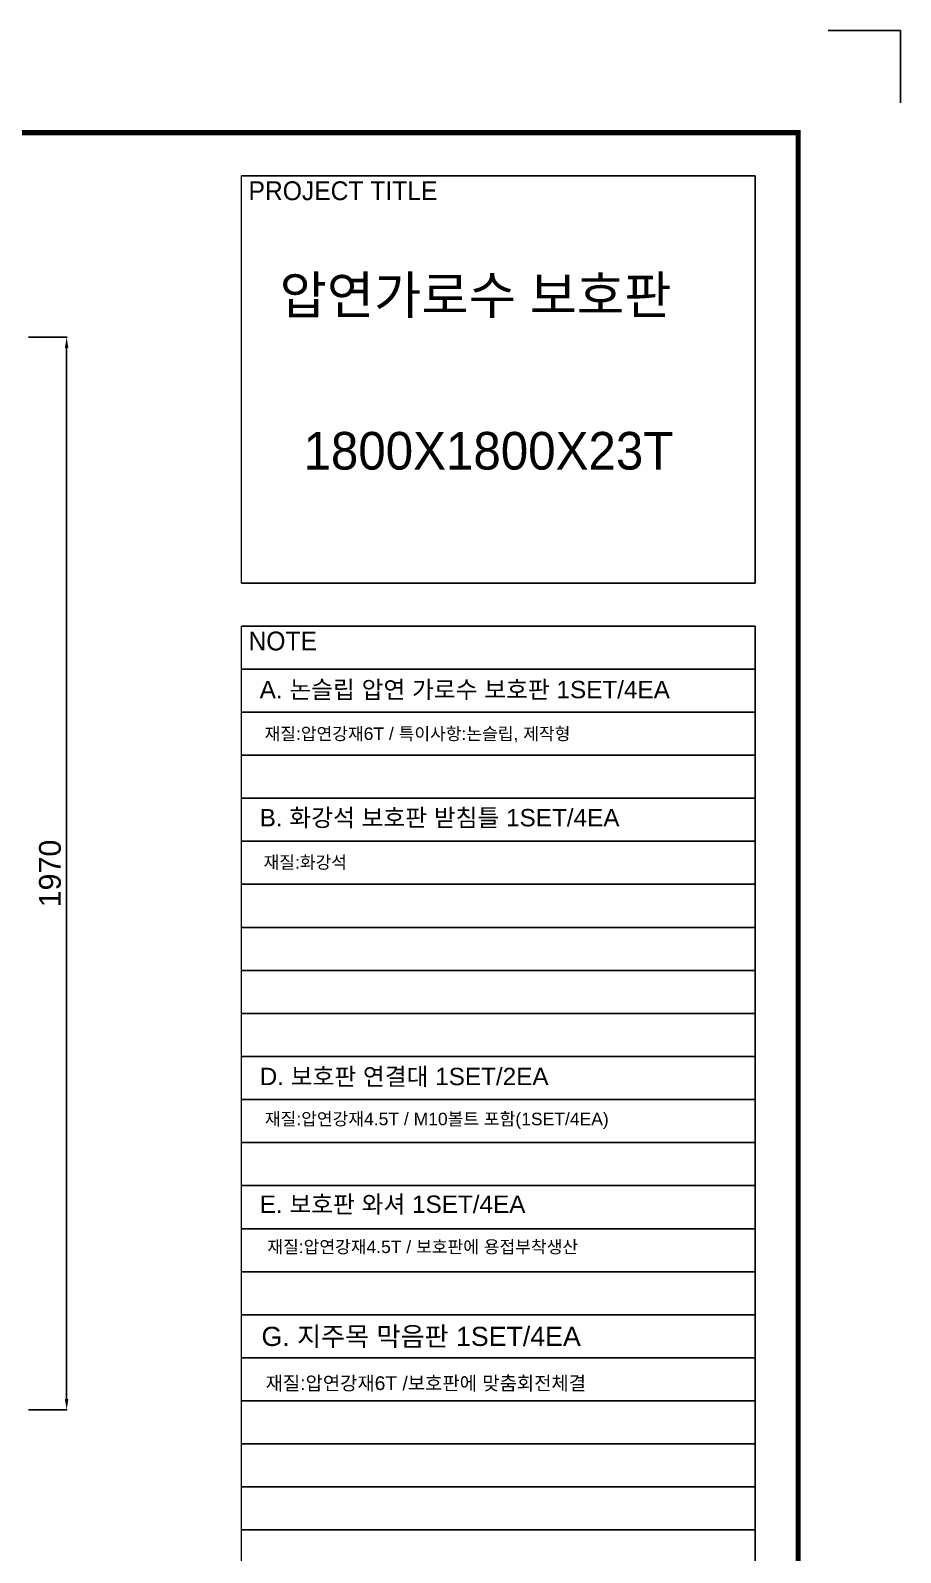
# Model space of a CAD drawing. Header units: millimetres. Extents: x 19970 to 27858, y -49763 to -44184.
# Drawn here: x 26260 to 27858, y -46980 to -44184 of the extents above; entities that cross this region are included whole.
import ezdxf

# ---------------------------------------------------------------- set-up
doc = ezdxf.new("R2010")
doc.units = ezdxf.units.MM
doc.layers.add('LAYOUT', color=7, linetype='Continuous')
doc.styles.add('H', font='')
doc.styles.get("Standard").update_dxf_attribs({"font": 'arial.ttf'})
doc.styles.get('H').set_extended_font_data('Dotum')
doc.dimstyles.new('ISO-25', dxfattribs={"dimtxt": 40, "dimasz": 20, "dimexe": 1.25, "dimexo": 10, "dimgap": 10, "dimtad": 1, "dimdec": 0, "dimtxsty": 'Standard', "dimcen": 2.5, "dimclrd": 3, "dimclre": 3, "dimclrt": 3, "dimadec": 0, "dimazin": 0, "dimtfac": 1, "dimtdec": 0, "dimtmove": 0, "dimatfit": 3, "dimfxl": 0, "dimarcsym": 0})

# ---------------------------------------------------------------- blocks, each defined once
blk = doc.blocks.new('*D19')
at = {"color": 3, "lineweight": -2, "transparency": 16777216}
for p, q in [((26256.6, -44747.9), (26328.1, -44747.9)), ((26326.9, -46697.9), (26326.9, -44767.9)), ((26256.6, -46717.9), (26328.1, -46717.9))]:
    blk.add_line(p, q, dxfattribs=at)
at = {"color": 3, "transparency": 16777216}
for points in [[(26323.5, -44767.9), (26330.2, -44767.9), (26326.9, -44747.9)], [(26323.5, -46697.9), (26330.2, -46697.9), (26326.9, -46717.9)]]:
    blk.add_solid(points, dxfattribs=at)
at = {"layer": 'Defpoints', "color": 0, "transparency": 16777216}
for p in [(26246.6, -44747.9), (26326.9, -44747.9), (26246.6, -46717.9)]:
    blk.add_point(p, dxfattribs=at)
at = {"color": 3, "transparency": 16777216, "insert": (26296.4, -45732.9), "char_height": 40, "attachment_point": 5, "rotation": 90}
blk.add_mtext('1970', dxfattribs=at)

msp = doc.modelspace()

# ---------------------------------------------------------------- linework, layer by layer
for p, q in [((27725.6, -44184.4), (27858.4, -44184.4)), ((27858.4, -44184.4), (27858.4, -44317.2)), ((26648.3, -44451.3), (27591.6, -44451.3)), ((27591.6, -45199.3), (27591.6, -44451.3)), ((26648.3, -45199.3), (27591.6, -45199.3)), ((26648.3, -45278.3), (27591.6, -45278.3)), ((27591.6, -48506.6), (27591.6, -45278.3)), ((26648.3, -45357.4), (27591.6, -45357.4)), ((26648.3, -45436.5), (27591.6, -45436.5)), ((26648.3, -45515.5), (27591.6, -45515.5)), ((26648.3, -45594.6), (27591.6, -45594.6)), ((26648.3, -45673.6), (27591.6, -45673.6)), ((26648.3, -45752.7), (27591.6, -45752.7)), ((26648.3, -45831.8), (27591.6, -45831.8)), ((26648.3, -45910.8), (27591.6, -45910.8)), ((26648.3, -45989.9), (27591.6, -45989.9)), ((26648.3, -46068.9), (27591.6, -46068.9)), ((26648.3, -46148), (27591.6, -46148)), ((26648.3, -46227.1), (27591.6, -46227.1)), ((26648.3, -46306.1), (27591.6, -46306.1)), ((26648.3, -46385.2), (27591.6, -46385.2)), ((26648.3, -46464.3), (27591.6, -46464.3)), ((26648.3, -46543.3), (27591.6, -46543.3)), ((26648.3, -46622.4), (27591.6, -46622.4)), ((26648.3, -46701.4), (27591.6, -46701.4)), ((26648.3, -46780.5), (27591.6, -46780.5)), ((26648.3, -46859.6), (27591.6, -46859.6)), ((26648.3, -46938.6), (27591.6, -46938.6))]:
    msp.add_line(p, q)
at = {"color": 0, "lineweight": 20}
for p, q in [((26648.3, -45199.3), (26648.3, -44451.3)), ((26648.3, -48506.6), (26648.3, -45278.3))]:
    msp.add_line(p, q, dxfattribs=at)
at = {"layer": 'LAYOUT'}
for p, q in [((27670.6, -44372.2), (25346.2, -44372.2)), ((27670.6, -44894), (27670.6, -44372.2))]:
    msp.add_line(p, q, dxfattribs=at)
at = {"layer": 'LAYOUT', "const_width": 9.39}
msp.add_lwpolyline([(20157.4, -49575.1), (27670.6, -49575.1), (27670.6, -44372.2), (20157.4, -44372.2)], close=True, dxfattribs=at)

# ---------------------------------------------------------------- texts
at = {"style": 'H'}
for s, height, p in [('PROJECT TITLE', 34.589, (26660.9, -44496.1)), ('압연가로수 보호판', 69.18, (26718, -44705)), ('1800X1800X23T', 69.179, (26761.9, -44991)), ('NOTE', 34.59, (26660.9, -45323.1))]:
    msp.add_text(s, height=height, dxfattribs=at).set_placement(p)
for s, height, p in [('A. 논슬립 압연 가로수 보호판 1SET/4EA', 31.944, (26681.4, -45411)), ('재질:압연강재6T / 특이사항:논슬립, 제작형', 23, (26690.3, -45487.6)), ('B. 화강석 보호판 받침틀 1SET/4EA', 31.944, (26681.4, -45646.3)), ('재질:화강석', 23, (26688.5, -45723.8)), ('D. 보호판 연결대 1SET/2EA', 31.944, (26681.4, -46121.6)), ('재질:압연강재4.5T / M10볼트 포함(1SET/4EA)', 23, (26691, -46195.2)), ('E. 보호판 와셔 1SET/4EA', 31.944, (26681.4, -46356.3)), ('재질:압연강재4.5T / 보호판에 용접부착생산', 23, (26695.5, -46430)), ('G. 지주목 막음판 1SET/4EA', 35.138, (26684.7, -46600.6)), ('재질:압연강재6T /보호판에 맞춤회전체결', 25.3, (26692.3, -46681.6))]:
    msp.add_text(s, height=height).set_placement(p)

# ---------------------------------------------------------------- dimensions: what is measured, and where the dimension line sits
dim = msp.add_linear_dim(base=(26326.9, -44747.9), p1=(26246.6, -46717.9), p2=(26246.6, -44747.9), angle=90, dimstyle='ISO-25')
dim.commit()
dim.dimension.update_dxf_attribs({"geometry": '*D19', "text_midpoint": (26296.4, -45732.9)})

doc.saveas('drawing.dxf')
